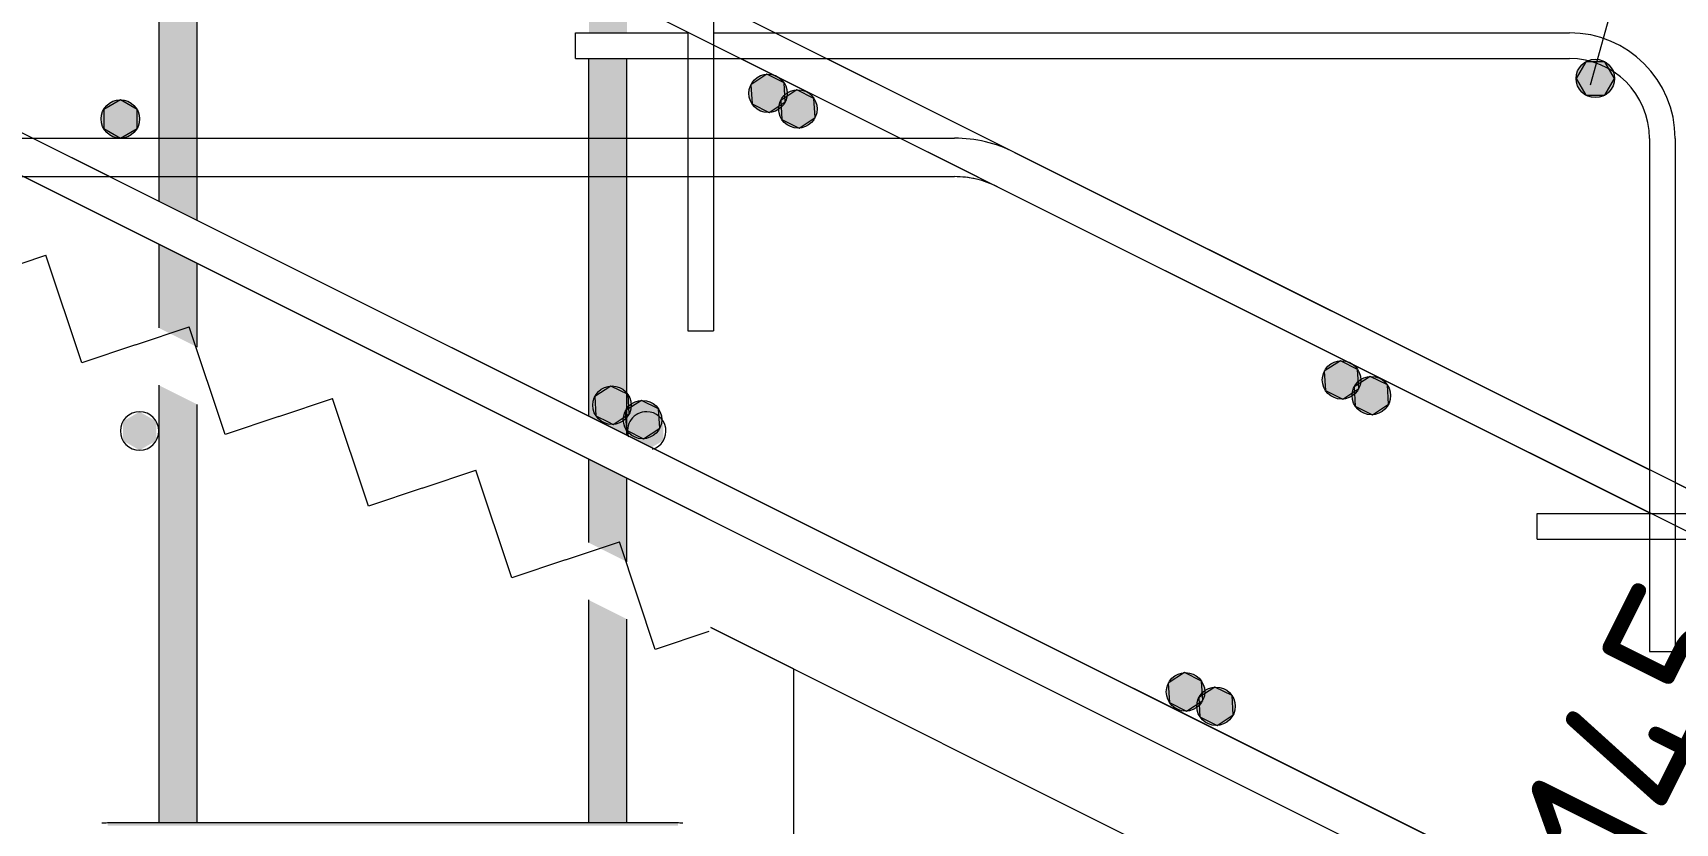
# Model space of a CAD drawing. Header units: millimetres. Extents: x 23200 to 49062, y -2858 to 35213.
# Drawn here: x 35164 to 35676, y -442 to -195 of the extents above; entities that cross this region are included whole.
import ezdxf

# ---------------------------------------------------------------- set-up
doc = ezdxf.new("R2010")
doc.units = ezdxf.units.MM
for name, color, linetype, lineweight in [('AA_Dim', 7, 'Continuous', 9), ('AA_Dim-20', 7, 'Continuous', 9), ('AA_Oformlenie', 7, 'Continuous', 9), ('AA_Vinoska', 7, 'Continuous', 9), ('AF_Perekritie_Опалубка', 253, 'Continuous', 20), ('AF_Stena_Опалубка', 253, 'Continuous', 20), ('KR_Armatura', 7, 'Continuous', 20), ('KR_Armatura_Tonkie', 7, 'Continuous', 20)]:
    doc.layers.add(name, color=color, linetype=linetype, lineweight=lineweight)
doc.styles.add('ISOCPEUR_1', font='isocpeur.ttf', dxfattribs={"width": 0.9, "height": 50})
doc.dimstyles.new('00_Точн_3_знака__прозр_', dxfattribs={"dimscale": 304.8, "dimtxt": 49.799059, "dimasz": 0.111549, "dimexe": 0.098425, "dimexo": 0.065617, "dimgap": 0.006562, "dimtad": 1, "dimdec": 3, "dimrnd": 0.001, "dimdsep": 46, "dimtxsty": 'ISOCPEUR_1', "dimblk1": 'OBLIQUE', "dimblk2": 'OBLIQUE', "dimsah": 1, "dimcen": 0.09, "dimdle": 0.098425, "dimazin": 0, "dimtfac": 1, "dimtdec": 4, "dimtix": 1, "dimtmove": 0, "dimatfit": 3, "dimfxl": 1, "dimtvp": 1, "dimtolj": 1, "dimtzin": 0, "dimlwd": 18, "dimlwe": 18, "dimarcsym": 2})
doc.dimstyles.new('05_Округл_5мм__прозр__1', dxfattribs={"dimscale": 304.8, "dimtxt": 49.799059, "dimasz": 0.111549, "dimexe": 0.098425, "dimexo": 0.065617, "dimgap": 0.006562, "dimtad": 1, "dimdec": 0, "dimrnd": 5, "dimdsep": 46, "dimtxsty": 'ISOCPEUR_1', "dimblk1": 'OBLIQUE', "dimblk2": 'OBLIQUE', "dimsah": 1, "dimcen": 0.09, "dimdle": 0.098425, "dimazin": 0, "dimtfac": 1, "dimtdec": 4, "dimtix": 1, "dimtmove": 0, "dimatfit": 3, "dimfxl": 1, "dimtvp": 1, "dimtolj": 1, "dimtzin": 0, "dimlwd": 18, "dimlwe": 18, "dimarcsym": 2})

# ---------------------------------------------------------------- blocks, each defined once
blk = doc.blocks.new('350_Хомут прямоугольный верт _НесАрм_РабПлоск_ - 350_Хомут прямоугольный верт _НесАрм_РабПлоск_-V39-Сечение 8')
at = {"layer": 'KR_Armatura_Tonkie', "lineweight": 9}
h = blk.add_hatch(color=256, dxfattribs=at)
h.paths.add_polyline_path([(25346.06, -325.36), (25351.26, -322.36), (25351.26, -316.36), (25346.06, -313.36), (25340.87, -316.36), (25340.87, -322.36), (25341.21, -322.56)])
h.paths.add_polyline_path([(25505.75, -324.49), (25509.44, -322.36), (25509.44, -316.36), (25504.25, -313.36), (25499.05, -316.36), (25499.05, -321.14), (25504.97, -324.1)])
at = {"layer": 'KR_Armatura'}
for centre, start, end in [((25346.06, -319.36), 90, 270), ((25346.06, -319.36), 270, 90), ((25504.25, -319.36), 90, 197.7855), ((25504.25, -319.36), 287.3992, 90)]:
    blk.add_arc(centre, 6, start, end, dxfattribs=at)
blk = doc.blocks.new('265_Выпуск П одной длины _НесАрм_РабПлоск_ - В3 _d12_ t_250-3847602-Сечение 8')
at = {"layer": 'KR_Armatura_Tonkie'}
h = blk.add_hatch(color=256, dxfattribs=at)
h.paths.add_polyline_path([(25358.06, -1918), (25364.06, -1918), (25363.86, -1708), (25352.06, -1708), (25352.27, -1918), (25356.51, -1918)])
h.paths.add_polyline_path([(25352.06, -1692), (25364.06, -1692), (25363.86, -1647.68), (25352.06, -1647.68), (25352.06, -1678.93)])
h.paths.add_polyline_path([(25358.06, -1641.75), (25364.06, -1641.68), (25363.86, -1247.68), (25352.06, -1247.68), (25352.27, -1641.68), (25356.69, -1641.73)])
h.paths.add_polyline_path([(25358.06, -1241.75), (25364.06, -1241.68), (25363.86, -847.68), (25352.06, -847.68), (25352.27, -1241.68), (25356.96, -1241.74)])
h.paths.add_polyline_path([(25358.06, -841.75), (25364.06, -841.68), (25363.86, -447.68), (25352.06, -447.68), (25352.27, -841.68), (25357.22, -841.74)])
h.paths.add_polyline_path([(25358.06, -441.75), (25364.06, -441.68), (25363.86, -310.97), (25352.06, -305.07), (25352.27, -441.68), (25357.49, -441.74)])
h.paths.add_polyline_path([(25364.06, -293.18), (25363.86, -266.96), (25352.06, -261.07), (25352.27, -287.29), (25364, -293.15)])
h.paths.add_polyline_path([(25364.06, -253.65), (25363.86, -103.13), (25352.06, -103.13), (25352.27, -247.75), (25364, -253.62)])
h.paths.add_polyline_path([(25358.06, -95.13), (25364.06, -95.13), (25363.86, 418), (25352.06, 418), (25352.27, -95.13), (25357.72, -95.13)])
h = blk.add_hatch(color=256, dxfattribs=at)
h.paths.add_polyline_path([(25492.06, -1918), (25498.06, -1918), (25497.86, -1708), (25486.06, -1708), (25486.29, -1918), (25490.51, -1918)])
h.paths.add_polyline_path([(25486.08, -1692), (25498.06, -1692), (25497.86, -1647.68), (25486.06, -1647.68), (25486.06, -1692)])
h.paths.add_polyline_path([(25492.06, -1641.75), (25498.06, -1641.68), (25497.86, -1247.68), (25486.06, -1247.68), (25486.27, -1641.68), (25490.69, -1641.73)])
h.paths.add_polyline_path([(25492.06, -1241.75), (25498.06, -1241.68), (25497.86, -847.68), (25486.06, -847.68), (25486.27, -1241.68), (25490.96, -1241.74)])
h.paths.add_polyline_path([(25492.06, -841.75), (25498.06, -841.68), (25497.86, -447.68), (25486.06, -447.68), (25486.27, -841.68), (25491.22, -841.74)])
h.paths.add_polyline_path([(25492.06, -441.75), (25498.06, -441.68), (25497.86, -377.97), (25486.06, -372.07), (25486.27, -441.68), (25491.49, -441.74)])
h.paths.add_polyline_path([(25498.06, -360.18), (25497.86, -333.96), (25486.06, -328.07), (25486.27, -354.29), (25497.93, -360.12)])
h.paths.add_polyline_path([(25498.06, -320.65), (25497.86, -203.13), (25486.06, -203.13), (25486.27, -314.75), (25497.92, -320.58)])
h.paths.add_polyline_path([(25492.25, -195.13), (25498.06, -195.13), (25497.86, -103.89), (25490.51, -103.13), (25486.06, -103.13), (25486.27, -195.13), (25492.06, -195.13)])
h.paths.add_polyline_path([(25498.06, -95.92), (25497.86, 418), (25486.06, 418), (25486.27, -95.13), (25493.61, -95.33), (25497.9, -95.9)])
for p, q in [((25352.06, -124), (25352.06, -228)), ((25364.06, -228), (25364.06, -124)), ((25486.06, -203.13), (25486.06, -228)), ((25498.06, -228), (25498.06, -203.13)), ((25352.06, -228), (25352.06, -240)), ((25364.06, -240), (25364.06, -228)), ((25486.06, -228), (25486.06, -240)), ((25498.06, -240), (25498.06, -228)), ((25352.06, -240), (25352.06, -247.65)), ((25364.06, -253.65), (25364.06, -240)), ((25486.06, -240), (25486.06, -314.65)), ((25498.06, -320.65), (25498.06, -240)), ((25352.06, -261.07), (25352.06, -287.18)), ((25364.06, -293.18), (25364.06, -267.07)), ((25352.06, -305.07), (25352.06, -441.69)), ((25364.06, -441.7), (25364.06, -311.07)), ((25486.06, -328.07), (25486.06, -354.18)), ((25498.06, -360.18), (25498.06, -334.07)), ((25486.06, -372.07), (25486.06, -441.68)), ((25498.06, -441.68), (25498.06, -378.07))]:
    blk.add_line(p, q, dxfattribs=at)
blk = doc.blocks.new('265_Выпуск П одной длины _НесАрм_РабПлоск_ - В3 _d12_ t_250-V40-Сечение 8')
at = {"layer": 'KR_Armatura_Tonkie'}
for p, q in [((25352.06, -124), (25352.06, -228)), ((25364.06, -228), (25364.06, -124)), ((25486.06, -203.13), (25486.06, -228)), ((25498.06, -228), (25498.06, -203.13)), ((25352.06, -228), (25352.06, -240)), ((25364.06, -240), (25364.06, -228)), ((25486.06, -228), (25486.06, -240)), ((25498.06, -240), (25498.06, -228)), ((25352.06, -240), (25352.06, -247.65)), ((25364.06, -253.65), (25364.06, -240)), ((25486.06, -240), (25486.06, -314.65)), ((25498.06, -320.65), (25498.06, -240)), ((25352.06, -261.07), (25352.06, -287.18)), ((25364.06, -293.18), (25364.06, -267.07)), ((25352.06, -305.07), (25352.06, -441.69)), ((25364.06, -441.7), (25364.06, -311.07)), ((25486.06, -328.07), (25486.06, -354.18)), ((25498.06, -360.18), (25498.06, -334.07)), ((25486.06, -372.07), (25486.06, -441.68)), ((25498.06, -441.68), (25498.06, -378.07))]:
    blk.add_line(p, q, dxfattribs=at)
blk = doc.blocks.new('265_Выпуск П одной длины _НесАрм_РабПлоск_ - В3 _d12_ t_250-V41-Сечение 8')
at = {"layer": 'KR_Armatura_Tonkie'}
for p, q in [((25352.06, -124), (25352.06, -228)), ((25364.06, -228), (25364.06, -124)), ((25486.06, -203.13), (25486.06, -228)), ((25498.06, -228), (25498.06, -203.13)), ((25352.06, -228), (25352.06, -240)), ((25364.06, -240), (25364.06, -228)), ((25486.06, -228), (25486.06, -240)), ((25498.06, -240), (25498.06, -228)), ((25352.06, -240), (25352.06, -247.65)), ((25364.06, -253.65), (25364.06, -240)), ((25486.06, -240), (25486.06, -314.65)), ((25498.06, -320.65), (25498.06, -240)), ((25352.06, -261.07), (25352.06, -287.18)), ((25364.06, -293.18), (25364.06, -267.07)), ((25352.06, -305.07), (25352.06, -441.69)), ((25364.06, -441.7), (25364.06, -311.07)), ((25486.06, -328.07), (25486.06, -354.18)), ((25498.06, -360.18), (25498.06, -334.07)), ((25486.06, -372.07), (25486.06, -441.68)), ((25498.06, -441.68), (25498.06, -378.07))]:
    blk.add_line(p, q, dxfattribs=at)
blk = doc.blocks.new('265_Выпуск П одной длины _НесАрм_РабПлоск_ - В3 _d12_ t_250-V42-Сечение 8')
at = {"layer": 'KR_Armatura_Tonkie'}
for p, q in [((25352.06, -124), (25352.06, -228)), ((25364.06, -228), (25364.06, -124)), ((25486.06, -203.13), (25486.06, -228)), ((25498.06, -228), (25498.06, -203.13)), ((25352.06, -228), (25352.06, -240)), ((25364.06, -240), (25364.06, -228)), ((25486.06, -228), (25486.06, -240)), ((25498.06, -240), (25498.06, -228)), ((25352.06, -240), (25352.06, -247.65)), ((25364.06, -253.65), (25364.06, -240)), ((25486.06, -240), (25486.06, -314.65)), ((25498.06, -320.65), (25498.06, -240)), ((25352.06, -261.07), (25352.06, -287.18)), ((25364.06, -293.18), (25364.06, -267.07)), ((25352.06, -305.07), (25352.06, -441.69)), ((25364.06, -441.7), (25364.06, -311.07)), ((25486.06, -328.07), (25486.06, -354.18)), ((25498.06, -360.18), (25498.06, -334.07)), ((25486.06, -372.07), (25486.06, -441.68)), ((25498.06, -441.68), (25498.06, -378.07))]:
    blk.add_line(p, q, dxfattribs=at)
blk = doc.blocks.new('261_Шпилька массив _НесАрм_РабПлоск_ - 6 А240-3902791-Сечение 8')
at = {"layer": 'KR_Armatura_Tonkie'}
blk.add_hatch(color=256, dxfattribs=at).paths.add_polyline_path([(25425.66, -442.56), (25514.06, -442.56), (25514.06, -441.68), (25336.06, -441.78), (25336.06, -442.56), (25381.27, -442.56)])
blk.add_line((25514.06, -441.68), (25336.06, -441.68), dxfattribs=at)
at = {"layer": 'KR_Armatura_Tonkie', "flags": 128}
for points in [[(25336.06, -441.68), (25335.62, -441.69), (25335.17, -441.71), (25334.73, -441.74), (25334.29, -441.78)], [(25515.51, -441.75), (25515.07, -441.71), (25514.63, -441.69), (25514.18, -441.68), (25514.06, -441.68)]]:
    blk.add_lwpolyline(points, dxfattribs=at)
blk = doc.blocks.new('261_Шпилька массив _НесАрм_РабПлоск_ - 6 А240-3909715-Сечение 8')
at = {"layer": 'KR_Armatura_Tonkie', "flags": 128}
for points in [[(25336.06, -441.68), (25335.62, -441.69), (25335.17, -441.71), (25334.73, -441.74), (25334.29, -441.78)], [(25515.51, -441.75), (25515.07, -441.71), (25514.63, -441.69), (25514.18, -441.68), (25514.06, -441.68)]]:
    blk.add_lwpolyline(points, dxfattribs=at)
blk = doc.blocks.new('Последовательность узлов - 3мм масшт20 маскировка-904226-Сечение 8')
at = {"layer": 'AA_Oformlenie'}
for p, q in [((25300.06, -1700), (25312.56, -1687.5)), ((25337.56, -1712.5), (25312.56, -1687.5)), ((25350.06, -1700), (25362.56, -1687.5)), ((25387.56, -1712.5), (25362.56, -1687.5)), ((25400.06, -1700), (25412.56, -1687.5)), ((25437.56, -1712.5), (25412.56, -1687.5)), ((25450.06, -1700), (25462.56, -1687.5)), ((25487.56, -1712.5), (25462.56, -1687.5)), ((25500.06, -1700), (25512.56, -1687.5)), ((25537.56, -1712.5), (25512.56, -1687.5)), ((25350.06, -1700), (25337.56, -1712.5)), ((25400.06, -1700), (25387.56, -1712.5)), ((25450.06, -1700), (25437.56, -1712.5)), ((25500.06, -1700), (25487.56, -1712.5)), ((25550.06, -1700), (25537.56, -1712.5))]:
    blk.add_line(p, q, dxfattribs=at)
blk = doc.blocks.new('DIMBLOCK112-Сечение 8')
at = {"layer": 'AA_Dim-20', "lineweight": 30}
for p, q in [((34934.34, -319.36), (34917.34, -302.36)), ((34934.34, -319.36), (34951.34, -336.36)), ((34934.34, -450), (34917.34, -433)), ((34934.34, -450), (34951.34, -467))]:
    blk.add_line(p, q, dxfattribs=at)
at = {"layer": 'AA_Dim-20', "lineweight": 18}
for p, q in [((35131.11, -319.36), (34904.34, -319.36)), ((34934.34, -319.36), (34934.34, -450)), ((34934.34, -319.36), (35131.11, -319.36)), ((35171.11, -450), (34904.34, -450)), ((34934.34, -450), (35171.11, -450))]:
    blk.add_line(p, q, dxfattribs=at)
at = {"layer": 'AA_Dim-20', "color": 0, "lineweight": 18, "insert": (34867.02, -427.78), "char_height": 50, "width": 103.4288, "attachment_point": 1, "rotation": 90, "line_spacing_factor": 1.149209, "style": 'ISOCPEUR_1'}
blk.add_mtext('130', dxfattribs=at)
blk = doc.blocks.new('_Oblique')
at = {"color": 0, "linetype": 'ByBlock', "lineweight": -2}
blk.add_line((-0.5, -0.5), (0.5, 0.5), dxfattribs=at)
blk = doc.blocks.new('DIMBLOCK113-Сечение 8')
at = {"layer": 'AA_Dim-20', "lineweight": 30}
for p, q in [((34934.34, -450), (34917.34, -433)), ((34934.34, -450), (34951.34, -467)), ((34934.34, -1650), (34917.34, -1633)), ((34934.34, -1650), (34951.34, -1667))]:
    blk.add_line(p, q, dxfattribs=at)
at = {"layer": 'AA_Dim-20', "lineweight": 18}
for p, q in [((35171.11, -450), (34904.34, -450)), ((34934.34, -450), (34934.34, -1650)), ((34934.34, -450), (35171.11, -450)), ((35171.11, -1650), (34904.34, -1650)), ((34934.34, -1650), (35171.11, -1650))]:
    blk.add_line(p, q, dxfattribs=at)
at = {"layer": 'AA_Dim-20', "color": 0, "lineweight": 18, "insert": (34867.02, -1203.71), "char_height": 50, "width": 368.8961, "attachment_point": 1, "rotation": 90, "line_spacing_factor": 1.149209, "style": 'ISOCPEUR_1'}
blk.add_mtext('200х6=1200', dxfattribs=at)
blk = doc.blocks.new('DIMBLOCK122-Сечение 8')
at = {"layer": 'AA_Dim-20', "lineweight": 30}
for p, q in [((35738.54, -366.67), (35730.94, -343.86)), ((35738.54, -366.67), (35746.15, -389.48)), ((35673.7, -496.36), (35666.1, -473.55)), ((35673.7, -496.36), (35681.3, -519.17))]:
    blk.add_line(p, q, dxfattribs=at)
at = {"layer": 'AA_Dim-20', "lineweight": 18}
for p, q in [((35673.7, -496.36), (35738.54, -366.67)), ((35734.93, -364.86), (35765.38, -380.08)), ((35738.54, -366.67), (35734.93, -364.86)), ((35670.08, -494.55), (35700.53, -509.78)), ((35673.7, -496.36), (35670.08, -494.55))]:
    blk.add_line(p, q, dxfattribs=at)
at = {"layer": 'AA_Dim-20', "color": 0, "lineweight": 18, "insert": (35625.56, -442.09), "char_height": 50, "width": 109.1749, "attachment_point": 1, "rotation": 63.4349, "line_spacing_factor": 1.149209, "style": 'ISOCPEUR_1'}
blk.add_mtext('145', dxfattribs=at)

msp = doc.modelspace()

# ---------------------------------------------------------------- hatches: boundary and pattern name
at = {"layer": 'KR_Armatura'}
h = msp.add_hatch(color=256, dxfattribs=at)
edge = h.paths.add_edge_path()
edge.add_arc((35651.2143, -209.3561), 6, 0, 360)
for points in [[(35654.2143, -214.5522), (35657.2143, -209.3561), (35654.2143, -204.1599), (35648.2143, -204.1599), (35645.2143, -209.3561), (35648.2143, -214.5522)], [(35393.5116, -219.9804), (35398.5187, -216.6745), (35398.1592, -210.6853), (35392.7926, -208.002), (35387.7856, -211.3079), (35388.1451, -217.2971)], [(35191.1097, -227.9996), (35196.3059, -224.9996), (35196.3059, -218.9996), (35191.1097, -215.9996), (35185.9136, -218.9996), (35185.9136, -224.9996), (35187.9254, -226.1612)], [(35572.3971, -309.4231), (35577.4041, -306.1172), (35577.0447, -300.128), (35571.6781, -297.4447), (35566.671, -300.7506), (35567.0305, -306.7399), (35569.7694, -308.1093)], [(35344.8469, -317.3099), (35349.854, -314.0039), (35349.4945, -308.0147), (35344.1279, -305.3314), (35339.1209, -308.6374), (35339.4804, -314.6266), (35343.2946, -316.5337)], [(35523.7324, -406.7526), (35528.7394, -403.4466), (35528.3799, -397.4574), (35523.0134, -394.7741), (35518.0063, -398.0801), (35518.3658, -404.0693)]]:
    msp.add_hatch(color=256, dxfattribs=at).paths.add_polyline_path(points)
h = msp.add_hatch(color=256, dxfattribs=at)
edge = h.paths.add_edge_path()
edge.add_arc((35393.1521, -213.9912), 6, 0, 360)
at = {"layer": 'KR_Armatura', "lineweight": 9}
h = msp.add_hatch(color=256, dxfattribs=at)
edge = h.paths.add_edge_path()
edge.add_arc((35402.4566, -218.8762), 6, 0, 360)
for points in [[(35402.816, -224.8654), (35407.8231, -221.5595), (35407.4636, -215.5702), (35402.0971, -212.887), (35397.09, -216.1929), (35397.4495, -222.1821)], [(35581.7015, -314.3081), (35586.7086, -311.0022), (35586.3491, -305.013), (35580.9825, -302.3297), (35575.9754, -305.6356), (35576.3349, -311.6248)], [(35354.3492, -321.7991), (35359.3562, -318.4932), (35358.9968, -312.504), (35353.6302, -309.8207), (35348.6231, -313.1266), (35348.9826, -319.1159)], [(35533.2346, -411.2419), (35538.2417, -407.9359), (35537.8822, -401.9467), (35532.5156, -399.2634), (35527.5086, -402.5694), (35527.868, -408.5586)]]:
    msp.add_hatch(color=256, dxfattribs=at).paths.add_polyline_path(points)
at = {"layer": 'KR_Armatura'}
h = msp.add_hatch(color=256, dxfattribs=at)
edge = h.paths.add_edge_path()
edge.add_arc((35191.1097, -221.9996), 6, 0, 360)
h = msp.add_hatch(color=256, dxfattribs=at)
edge = h.paths.add_edge_path()
edge.add_arc((35572.0376, -303.4339), 6, 0, 360)
h = msp.add_hatch(color=256, dxfattribs=at)
edge = h.paths.add_edge_path()
edge.add_arc((35344.4874, -311.3206), 6, 0, 360)
at = {"layer": 'KR_Armatura', "lineweight": 9}
h = msp.add_hatch(color=256, dxfattribs=at)
edge = h.paths.add_edge_path()
edge.add_arc((35581.342, -308.3189), 6, 0, 360)
h = msp.add_hatch(color=256, dxfattribs=at)
edge = h.paths.add_edge_path()
edge.add_arc((35353.9897, -315.8099), 6, 0, 360)
at = {"layer": 'KR_Armatura'}
h = msp.add_hatch(color=256, dxfattribs=at)
edge = h.paths.add_edge_path()
edge.add_arc((35523.3729, -400.7634), 6, 0, 360)
at = {"layer": 'KR_Armatura', "lineweight": 9}
h = msp.add_hatch(color=256, dxfattribs=at)
edge = h.paths.add_edge_path()
edge.add_arc((35532.8751, -405.2526), 6, 0, 360)
at = {"layer": 'KR_Armatura_Tonkie'}
h = msp.add_hatch(color=256, dxfattribs=at)
edge = h.paths.add_edge_path()
edge.add_arc((35393.1521, -213.9912), 6, 0, 360)
for points in [[(35393.5116, -219.9804), (35398.5187, -216.6745), (35398.1592, -210.6853), (35392.7926, -208.002), (35387.7856, -211.3079), (35388.1451, -217.2971)], [(35572.3971, -309.4231), (35577.4041, -306.1172), (35577.0447, -300.128), (35571.6781, -297.4447), (35566.671, -300.7506), (35567.0305, -306.7399), (35569.7694, -308.1093)], [(35344.8469, -317.3099), (35349.854, -314.0039), (35349.4945, -308.0147), (35344.1279, -305.3314), (35339.1209, -308.6374), (35339.4804, -314.6266), (35343.2946, -316.5337)], [(35523.7324, -406.7526), (35528.7394, -403.4466), (35528.3799, -397.4574), (35523.0134, -394.7741), (35518.0063, -398.0801), (35518.3658, -404.0693)]]:
    msp.add_hatch(color=256, dxfattribs=at).paths.add_polyline_path(points)
h = msp.add_hatch(color=256, dxfattribs=at)
edge = h.paths.add_edge_path()
edge.add_arc((35572.0376, -303.4339), 6, 0, 360)
h = msp.add_hatch(color=256, dxfattribs=at)
edge = h.paths.add_edge_path()
edge.add_arc((35344.4874, -311.3206), 6, 0, 360)
h = msp.add_hatch(color=256, dxfattribs=at)
edge = h.paths.add_edge_path()
edge.add_arc((35523.3729, -400.7634), 6, 0, 360)

# ---------------------------------------------------------------- linework, layer by layer
at = {"layer": 'AA_Vinoska'}
msp.add_line((35649.7005, -211.3023), (35693.7252, -54.2413), dxfattribs=at)
at = {"layer": 'AF_Perekritie_Опалубка'}
msp.add_line((35375.3257, -380.7141), (37191.1107, -1288.6066), dxfattribs=at)
at = {"layer": 'AF_Stena_Опалубка'}
for q in [(35375.3257, -380.7141), (35401.1104, -1700)]:
    msp.add_line((35401.1104, -393.6064), q, dxfattribs=at)
at = {"layer": 'KR_Armatura'}
for p, q in [((35648.2143, -204.1599), (35645.2143, -209.3561)), ((35654.2143, -204.1599), (35648.2143, -204.1599)), ((35657.2143, -209.3561), (35654.2143, -204.1599)), ((35392.7926, -208.002), (35387.7856, -211.3079)), ((35398.1592, -210.6853), (35392.7926, -208.002)), ((35645.2143, -209.3561), (35648.2143, -214.5522)), ((35654.2143, -214.5522), (35657.2143, -209.3561)), ((35387.7856, -211.3079), (35388.1451, -217.2971)), ((35398.5187, -216.6745), (35398.1592, -210.6853)), ((35648.2143, -214.5522), (35654.2143, -214.5522)), ((35191.1097, -215.9996), (35185.9136, -218.9996)), ((35185.9136, -218.9996), (35185.9136, -224.9996)), ((35196.3059, -218.9996), (35191.1097, -215.9996)), ((35196.3059, -224.9996), (35196.3059, -218.9996)), ((35388.1451, -217.2971), (35393.5116, -219.9804)), ((35393.5116, -219.9804), (35398.5187, -216.6745)), ((35185.9136, -224.9996), (35187.9254, -226.1612)), ((35191.1097, -227.9996), (35196.3059, -224.9996)), ((35187.9254, -226.1612), (35191.1097, -227.9996)), ((35571.6781, -297.4447), (35566.671, -300.7506)), ((35566.671, -300.7506), (35567.0305, -306.7399)), ((35577.0447, -300.128), (35571.6781, -297.4447)), ((35577.4041, -306.1172), (35577.0447, -300.128)), ((35344.1279, -305.3314), (35339.1209, -308.6374)), ((35349.4945, -308.0147), (35344.1279, -305.3314)), ((35567.0305, -306.7399), (35569.7694, -308.1093)), ((35572.3971, -309.4231), (35577.4041, -306.1172)), ((35339.1209, -308.6374), (35339.4804, -314.6266)), ((35349.854, -314.0039), (35349.4945, -308.0147)), ((35569.7694, -308.1093), (35572.3971, -309.4231)), ((35339.4804, -314.6266), (35343.2946, -316.5337)), ((35343.2946, -316.5337), (35344.8469, -317.3099)), ((35344.8469, -317.3099), (35349.854, -314.0039)), ((35523.0134, -394.7741), (35518.0063, -398.0801)), ((35518.0063, -398.0801), (35518.3658, -404.0693)), ((35528.3799, -397.4574), (35523.0134, -394.7741)), ((35528.7394, -403.4466), (35528.3799, -397.4574)), ((35518.3658, -404.0693), (35523.7324, -406.7526)), ((35523.7324, -406.7526), (35528.7394, -403.4466))]:
    msp.add_line(p, q, dxfattribs=at)
at = {"layer": 'KR_Armatura', "lineweight": 9}
for p, q in [((35402.0971, -212.887), (35397.09, -216.1929)), ((35407.4636, -215.5702), (35402.0971, -212.887)), ((35397.09, -216.1929), (35397.4495, -222.1821)), ((35407.8231, -221.5595), (35407.4636, -215.5702)), ((35397.4495, -222.1821), (35402.816, -224.8654)), ((35402.816, -224.8654), (35407.8231, -221.5595)), ((35580.9825, -302.3297), (35575.9754, -305.6356)), ((35575.9754, -305.6356), (35576.3349, -311.6248)), ((35586.3491, -305.013), (35580.9825, -302.3297)), ((35586.7086, -311.0022), (35586.3491, -305.013)), ((35353.6302, -309.8207), (35348.6231, -313.1266)), ((35358.9968, -312.504), (35353.6302, -309.8207)), ((35576.3349, -311.6248), (35581.7015, -314.3081)), ((35581.7015, -314.3081), (35586.7086, -311.0022)), ((35348.6231, -313.1266), (35348.9826, -319.1159)), ((35359.3562, -318.4932), (35358.9968, -312.504)), ((35348.9826, -319.1159), (35354.3492, -321.7991)), ((35354.3492, -321.7991), (35359.3562, -318.4932)), ((35532.5156, -399.2634), (35527.5086, -402.5694)), ((35537.8822, -401.9467), (35532.5156, -399.2634)), ((35527.5086, -402.5694), (35527.868, -408.5586)), ((35538.2417, -407.9359), (35537.8822, -401.9467)), ((35527.868, -408.5586), (35533.2346, -411.2419)), ((35533.2346, -411.2419), (35538.2417, -407.9359))]:
    msp.add_line(p, q, dxfattribs=at)
at = {"layer": 'KR_Armatura'}
for centre in [(35651.2143, -209.3561), (35393.1521, -213.9912), (35191.1097, -221.9996), (35572.0376, -303.4339), (35344.4874, -311.3206), (35523.3729, -400.7634)]:
    msp.add_circle(centre, 6, dxfattribs=at)
at = {"layer": 'KR_Armatura', "lineweight": 9}
for centre in [(35402.4566, -218.8762), (35581.342, -308.3189), (35353.9897, -315.8099), (35532.8751, -405.2526)]:
    msp.add_circle(centre, 6, dxfattribs=at)
at = {"layer": 'KR_Armatura_Tonkie'}
for p, q in [((34940.6798, -116.4337), (37221.988, -1257.0878)), ((34940.6798, -116.4337), (37221.988, -1257.0878)), ((35238.0768, -116.4337), (37461.2838, -1228.0372)), ((35238.0768, -116.4337), (37461.2838, -1228.0372)), ((35238.0768, -116.4337), (37461.2838, -1228.0372)), ((35238.0768, -116.4337), (37461.2838, -1228.0372)), ((34935.3132, -127.1668), (37216.6214, -1267.8209)), ((34935.3132, -127.1668), (37216.6214, -1267.8209)), ((35232.7103, -127.1668), (35434.3759, -227.9996)), ((35232.7103, -127.1668), (35434.3759, -227.9996)), ((35232.7103, -127.1668), (37455.9173, -1238.7703)), ((35232.7103, -127.1668), (37455.9173, -1238.7703)), ((35376.1104, -185.4505), (35376.1104, -198.8669)), ((35333.1104, -195.1276), (35368.1104, -195.1276)), ((35333.1104, -203.1276), (35333.1104, -195.1276)), ((35333.1104, -195.1276), (35368.1104, -195.1276)), ((35333.1104, -203.1276), (35333.1104, -195.1276)), ((35333.1104, -195.1276), (35368.1104, -195.1276)), ((35333.1104, -203.1276), (35333.1104, -195.1276)), ((35333.1104, -195.1276), (35368.1104, -195.1276)), ((35333.1104, -203.1276), (35333.1104, -195.1276)), ((35333.1104, -195.1276), (35368.1104, -195.1276)), ((35333.1104, -203.1276), (35333.1104, -195.1276)), ((35333.1104, -195.1276), (35368.1104, -195.1276)), ((35333.1104, -203.1276), (35333.1104, -195.1276)), ((35333.1104, -203.1276), (35333.1104, -195.1276)), ((35368.1104, -194.8669), (35368.1104, -227.9996)), ((35376.1104, -195.1276), (35395.4647, -195.1276)), ((35376.1104, -195.1276), (35395.4647, -195.1276)), ((35376.1104, -195.1276), (35395.4647, -195.1276)), ((35376.1104, -195.1276), (35395.4647, -195.1276)), ((35376.1104, -195.1276), (35395.4647, -195.1276)), ((35376.1104, -195.1276), (35395.4647, -195.1276)), ((35376.1104, -198.8669), (35376.1104, -227.9996)), ((35395.4647, -195.1276), (35643.1104, -195.1276)), ((35395.4647, -195.1276), (35643.1104, -195.1276)), ((35395.4647, -195.1276), (35643.1104, -195.1276)), ((35395.4647, -195.1276), (35643.1104, -195.1276)), ((35395.4647, -195.1276), (35643.1104, -195.1276)), ((35395.4647, -195.1276), (35643.1104, -195.1276)), ((35395.4647, -195.1276), (35643.1104, -195.1276)), ((35333.1104, -203.1276), (35368.1104, -203.1276)), ((35333.1104, -203.1276), (35368.1104, -203.1276)), ((35333.1104, -203.1276), (35368.1104, -203.1276)), ((35333.1104, -203.1276), (35368.1104, -203.1276)), ((35333.1104, -203.1276), (35368.1104, -203.1276)), ((35333.1104, -203.1276), (35368.1104, -203.1276)), ((35333.1104, -203.1276), (35384.6319, -203.1276)), ((35368.1104, -203.1276), (35368.1104, -227.9996)), ((35368.1104, -203.1276), (35368.1104, -227.9996)), ((35368.1104, -203.1276), (35368.1104, -227.9996)), ((35368.1104, -203.1276), (35368.1104, -227.9996)), ((35368.1104, -203.1276), (35368.1104, -227.9996)), ((35368.1104, -203.1276), (35368.1104, -227.9996)), ((35376.1104, -203.1276), (35384.6319, -203.1276)), ((35376.1104, -203.1276), (35384.6319, -203.1276)), ((35376.1104, -203.1276), (35384.6319, -203.1276)), ((35376.1104, -203.1276), (35384.6319, -203.1276)), ((35376.1104, -203.1276), (35384.6319, -203.1276)), ((35376.1104, -203.1276), (35384.6319, -203.1276)), ((35376.1104, -203.1276), (35376.1104, -227.9996)), ((35376.1104, -203.1276), (35376.1104, -227.9996)), ((35376.1104, -203.1276), (35376.1104, -227.9996)), ((35376.1104, -203.1276), (35376.1104, -227.9996)), ((35376.1104, -203.1276), (35376.1104, -227.9996)), ((35376.1104, -203.1276), (35376.1104, -227.9996)), ((35384.6319, -203.1276), (35411.4647, -203.1276)), ((35384.6319, -203.1276), (35411.4647, -203.1276)), ((35384.6319, -203.1276), (35411.4647, -203.1276)), ((35384.6319, -203.1276), (35411.4647, -203.1276)), ((35384.6319, -203.1276), (35411.4647, -203.1276)), ((35384.6319, -203.1276), (35411.4647, -203.1276)), ((35384.6319, -203.1276), (35411.4647, -203.1276)), ((35384.6319, -203.1276), (35434.3759, -227.9996)), ((35384.6319, -203.1276), (35434.3759, -227.9996)), ((35384.6319, -203.1276), (35434.3759, -227.9996)), ((35384.6319, -203.1276), (35434.3759, -227.9996)), ((35384.6319, -203.1276), (35434.3759, -227.9996)), ((35384.6319, -203.1276), (35434.3759, -227.9996)), ((35411.4647, -203.1276), (35643.1104, -203.1276)), ((35411.4647, -203.1276), (35643.1104, -203.1276)), ((35411.4647, -203.1276), (35643.1104, -203.1276)), ((35411.4647, -203.1276), (35643.1104, -203.1276)), ((35411.4647, -203.1276), (35643.1104, -203.1276)), ((35411.4647, -203.1276), (35643.1104, -203.1276)), ((35411.4647, -203.1276), (35643.1104, -203.1276)), ((35411.4647, -203.1276), (35668.1104, -331.4505)), ((35411.4647, -203.1276), (35668.1104, -331.4505)), ((35411.4647, -203.1276), (35668.1104, -331.4505)), ((35411.4647, -203.1276), (35668.1104, -331.4505)), ((35411.4647, -203.1276), (35668.1104, -331.4505)), ((35411.4647, -203.1276), (35668.1104, -331.4505)), ((35392.7926, -208.002), (35387.7856, -211.3079)), ((35398.1592, -210.6853), (35392.7926, -208.002)), ((35387.7856, -211.3079), (35388.1451, -217.2971)), ((35398.5187, -216.6745), (35398.1592, -210.6853)), ((35388.1451, -217.2971), (35393.5116, -219.9804)), ((35393.5116, -219.9804), (35398.5187, -216.6745)), ((33761.1097, -227.9996), (35451.2939, -227.9996)), ((33761.1097, -227.9996), (35451.2939, -227.9996)), ((35163.8117, -227.9996), (35187.8117, -239.9996)), ((35163.8117, -227.9996), (35434.3759, -227.9996)), ((35163.8117, -227.9996), (35187.8117, -239.9996)), ((35163.8117, -227.9996), (35187.8117, -239.9996)), ((35163.8117, -227.9996), (35434.3759, -227.9996)), ((35163.8239, -228.0057), (35368.1104, -228.0015)), ((35163.8239, -228.0057), (35368.1104, -228.0015)), ((35163.8239, -228.0057), (35368.1104, -228.0015)), ((35163.8239, -228.0057), (35368.1104, -228.0015)), ((35163.8239, -228.0057), (35368.1104, -228.0015)), ((35163.8239, -228.0057), (35368.1104, -228.0015)), ((35163.8239, -228.0057), (35187.8117, -239.9996)), ((35163.8239, -228.0057), (35187.8117, -239.9996)), ((35163.8239, -228.0057), (35187.8117, -239.9996)), ((35163.8239, -228.0057), (35187.8117, -239.9996)), ((35163.8239, -228.0057), (35187.8117, -239.9996)), ((35368.1104, -227.9996), (35368.1104, -239.9996)), ((35368.1104, -227.9996), (35368.1104, -239.9996)), ((35368.1104, -228.0015), (35368.1104, -239.9996)), ((35368.1104, -228.0015), (35368.1104, -239.9996)), ((35368.1104, -228.0015), (35368.1104, -239.9996)), ((35368.1104, -228.0015), (35368.1104, -239.9996)), ((35368.1104, -228.0015), (35368.1104, -239.9996)), ((35376.1104, -227.9996), (35376.1104, -239.9996)), ((35376.1104, -227.9996), (35376.1104, -239.9996)), ((35376.1104, -228.0014), (35434.3769, -228.0002)), ((35376.1104, -228.0014), (35434.3769, -228.0002)), ((35376.1104, -228.0014), (35434.3769, -228.0002)), ((35376.1104, -228.0014), (35434.3769, -228.0002)), ((35376.1104, -228.0014), (35434.3769, -228.0002)), ((35376.1104, -228.0014), (35434.3769, -228.0002)), ((35376.1104, -228.0014), (35376.1104, -239.9996)), ((35376.1104, -228.0014), (35376.1104, -239.9996)), ((35376.1104, -228.0014), (35376.1104, -239.9996)), ((35376.1104, -228.0014), (35376.1104, -239.9996)), ((35376.1104, -228.0014), (35376.1104, -239.9996)), ((35434.3759, -227.9996), (35451.2939, -227.9996)), ((35434.3759, -227.9996), (35464.7103, -243.1668)), ((35434.3759, -227.9996), (35464.7103, -243.1668)), ((35434.3759, -227.9996), (35451.2939, -227.9996)), ((35434.3759, -227.9996), (35464.7103, -243.1668)), ((35434.3769, -228.0002), (35451.2933, -227.9998)), ((35434.3769, -228.0002), (35451.2933, -227.9998)), ((35434.3769, -228.0002), (35451.2933, -227.9998)), ((35434.3769, -228.0002), (35451.2933, -227.9998)), ((35434.3769, -228.0002), (35451.2933, -227.9998)), ((35434.3769, -228.0002), (35451.2933, -227.9998)), ((35434.3769, -228.0002), (35451.2935, -236.4584)), ((35434.3769, -228.0002), (35451.2935, -236.4584)), ((35434.3769, -228.0002), (35451.2935, -236.4584)), ((35434.3769, -228.0002), (35451.2935, -236.4584)), ((35434.3769, -228.0002), (35451.2935, -236.4584)), ((35668.1104, -228.1276), (35668.1104, -331.4505)), ((35668.1104, -228.1276), (35668.1104, -331.4505)), ((35668.1104, -228.1276), (35668.1104, -331.4505)), ((35668.1104, -228.1276), (35668.1104, -331.4505)), ((35668.1104, -228.1276), (35668.1104, -331.4505)), ((35668.1104, -228.1276), (35668.1104, -331.4505)), ((35668.1104, -228.1276), (35668.1104, -331.4505)), ((35676.1104, -228.1276), (35676.1104, -335.4505)), ((35676.1104, -228.1276), (35676.1104, -335.4505)), ((35676.1104, -228.1276), (35676.1104, -335.4505)), ((35676.1104, -228.1276), (35676.1104, -335.4505)), ((35676.1104, -228.1276), (35676.1104, -335.4505)), ((35676.1104, -228.1276), (35676.1104, -335.4505)), ((35676.1104, -228.1276), (35676.1104, -335.4505)), ((35470.0768, -232.4337), (35739.748, -367.2693)), ((35470.0768, -232.4337), (35739.748, -367.2693)), ((35470.0768, -232.4337), (35739.748, -367.2693)), ((35470.0768, -232.4337), (35739.748, -367.2693)), ((35470.0772, -232.4339), (35668.1104, -331.4505)), ((35470.0772, -232.4339), (35668.1104, -331.4505)), ((35470.0772, -232.4339), (35668.1104, -331.4505)), ((35470.0772, -232.4339), (35668.1104, -331.4505)), ((35470.0772, -232.4339), (35668.1104, -331.4505)), ((35470.0772, -232.4339), (35668.1104, -331.4505)), ((33761.1097, -239.9996), (35451.2939, -239.9996)), ((33761.1097, -239.9996), (35451.2939, -239.9996)), ((35160.9788, -239.9996), (37216.6214, -1267.8209)), ((35160.9788, -239.9996), (37216.6214, -1267.8209)), ((35160.9788, -239.9996), (37216.6214, -1267.8209)), ((35160.9912, -240.0058), (37216.6214, -1267.8209)), ((35160.9912, -240.0058), (37216.6214, -1267.8209)), ((35160.9912, -240.0058), (37216.6214, -1267.8209)), ((35160.9912, -240.0058), (37216.6214, -1267.8209)), ((35160.9912, -240.0058), (37216.6214, -1267.8209)), ((35187.9254, -239.9996), (35451.2939, -239.9996)), ((35187.9254, -239.9996), (35451.2939, -239.9996)), ((35187.9254, -240.0052), (35368.1104, -240.0015)), ((35187.9254, -240.0052), (35368.1104, -240.0015)), ((35187.9254, -240.0052), (35368.1104, -240.0015)), ((35187.9254, -240.0052), (35368.1104, -240.0015)), ((35187.9254, -240.0052), (35368.1104, -240.0015)), ((35187.9254, -240.0052), (35368.1104, -240.0015)), ((35187.9254, -240.0565), (37221.988, -1257.0878)), ((35187.9254, -240.0565), (37221.988, -1257.0878)), ((35187.9254, -240.0565), (37221.988, -1257.0878)), ((35187.9254, -240.0565), (37221.988, -1257.0878)), ((35187.9254, -240.0565), (37221.988, -1257.0878)), ((35187.9254, -240.0565), (37221.988, -1257.0878)), ((35187.9254, -240.0565), (37221.988, -1257.0878)), ((35187.9254, -240.0565), (37221.988, -1257.0878)), ((35368.1104, -239.9996), (35368.1104, -288.1276)), ((35368.1104, -239.9996), (35368.1104, -288.1276)), ((35368.1104, -240.0015), (35368.1104, -288.1276)), ((35368.1104, -240.0015), (35368.1104, -288.1276)), ((35368.1104, -240.0015), (35368.1104, -288.1276)), ((35368.1104, -240.0015), (35368.1104, -288.1276)), ((35368.1104, -240.0015), (35368.1104, -288.1276)), ((35376.1104, -239.9996), (35376.1104, -288.1276)), ((35376.1104, -239.9996), (35376.1104, -288.1276)), ((35376.1104, -240.0014), (35451.2936, -239.9998)), ((35376.1104, -240.0014), (35451.2936, -239.9998)), ((35376.1104, -240.0014), (35451.2936, -239.9998)), ((35376.1104, -240.0014), (35451.2936, -239.9998)), ((35376.1104, -240.0014), (35451.2936, -239.9998)), ((35376.1104, -240.0014), (35451.2936, -239.9998)), ((35376.1104, -240.0014), (35376.1104, -288.1276)), ((35376.1104, -240.0014), (35376.1104, -288.1276)), ((35376.1104, -240.0014), (35376.1104, -288.1276)), ((35376.1104, -240.0014), (35376.1104, -288.1276)), ((35376.1104, -240.0014), (35376.1104, -288.1276)), ((35451.2939, -236.4586), (35457.5254, -239.5744)), ((35451.2939, -236.4586), (35457.5254, -239.5744)), ((35451.2939, -236.4586), (35457.5254, -239.5744)), ((35451.2939, -236.4586), (35457.5254, -239.5744)), ((35451.2939, -236.4586), (35457.5254, -239.5744)), ((35457.5254, -239.5744), (35458.3759, -239.9996)), ((35457.5254, -239.5744), (35458.3759, -239.9996)), ((35457.5254, -239.5744), (35458.3759, -239.9996)), ((35457.5254, -239.5744), (35458.3759, -239.9996)), ((35457.5254, -239.5744), (35458.3759, -239.9996)), ((35458.3759, -239.9997), (35458.9318, -240.2776)), ((35458.3759, -239.9997), (35458.9318, -240.2776)), ((35458.3759, -239.9997), (35458.9318, -240.2776)), ((35458.3759, -239.9997), (35458.9318, -240.2776)), ((35458.3759, -239.9997), (35458.9318, -240.2776)), ((35458.9319, -240.2777), (35464.7103, -243.1668)), ((35458.9319, -240.2777), (35464.7103, -243.1668)), ((35458.9319, -240.2777), (35464.7103, -243.1668)), ((35458.9319, -240.2777), (35464.7103, -243.1668)), ((35458.9319, -240.2777), (35464.7103, -243.1668)), ((35464.7103, -243.1668), (35734.3814, -378.0024)), ((35464.7103, -243.1668), (37252.1163, -1136.8699)), ((35464.7103, -243.1668), (35668.1104, -344.8669)), ((35464.7103, -243.1668), (35734.3814, -378.0024)), ((35464.7103, -243.1668), (37252.1163, -1136.8699)), ((35464.7103, -243.1668), (35734.3814, -378.0024)), ((35464.7103, -243.1668), (35734.3814, -378.0024)), ((35464.7106, -243.167), (35668.1104, -344.8669)), ((35464.7106, -243.167), (35668.1104, -344.8669)), ((35464.7106, -243.167), (35668.1104, -344.8669)), ((35464.7106, -243.167), (35668.1104, -344.8669)), ((35464.7106, -243.167), (35668.1104, -344.8669)), ((35464.7106, -243.167), (35668.1104, -344.8669)), ((35464.7106, -243.167), (35668.1104, -344.8669)), ((35464.7106, -243.167), (35668.1104, -344.8669)), ((35464.7106, -243.167), (35668.1104, -344.8669)), ((35464.7106, -243.167), (35668.1104, -344.8669)), ((35464.7106, -243.167), (35668.1104, -344.8669)), ((35368.1104, -288.1276), (35376.1104, -288.1276)), ((35368.1104, -288.1276), (35376.1104, -288.1276)), ((35368.1104, -288.1276), (35376.1104, -288.1276)), ((35368.1104, -288.1276), (35376.1104, -288.1276)), ((35368.1104, -288.1276), (35376.1104, -288.1276)), ((35368.1104, -288.1276), (35376.1104, -288.1276)), ((35368.1104, -288.1276), (35376.1104, -288.1276)), ((35571.6781, -297.4447), (35566.671, -300.7506)), ((35566.671, -300.7506), (35567.0305, -306.7399)), ((35577.0447, -300.128), (35571.6781, -297.4447)), ((35577.4041, -306.1172), (35577.0447, -300.128)), ((35344.1279, -305.3314), (35339.1209, -308.6374)), ((35349.4945, -308.0147), (35344.1279, -305.3314)), ((35567.0305, -306.7399), (35569.7694, -308.1093)), ((35572.3971, -309.4231), (35577.4041, -306.1172)), ((35339.1209, -308.6374), (35339.4804, -314.6266)), ((35349.854, -314.0039), (35349.4945, -308.0147)), ((35569.7694, -308.1093), (35572.3971, -309.4231)), ((35339.4804, -314.6266), (35343.2946, -316.5337)), ((35343.2946, -316.5337), (35344.8469, -317.3099)), ((35344.8469, -317.3099), (35349.854, -314.0039)), ((35668.1104, -331.4505), (35668.1104, -344.8669)), ((35668.1104, -331.4505), (35668.1104, -344.8669)), ((35668.1104, -331.4505), (35668.1104, -344.8669)), ((35668.1104, -331.4505), (35668.1104, -344.8669)), ((35668.1104, -331.4505), (35668.1104, -344.8669)), ((35668.1104, -331.4505), (35668.1104, -344.8669)), ((35668.1104, -331.4505), (35668.1104, -344.8669)), ((35676.1104, -335.4505), (35676.1104, -345.1276)), ((35676.1104, -335.4505), (35676.1104, -345.1276)), ((35676.1104, -335.4505), (35676.1104, -345.1276)), ((35676.1104, -335.4505), (35676.1104, -345.1276)), ((35676.1104, -335.4505), (35676.1104, -345.1276)), ((35676.1104, -335.4505), (35676.1104, -345.1276)), ((35676.1104, -335.4505), (35676.1104, -348.8669)), ((35676.1104, -335.4505), (35695.4647, -345.1276)), ((35676.1104, -335.4505), (35695.4647, -345.1276)), ((35676.1104, -335.4505), (35695.4647, -345.1276)), ((35676.1104, -335.4505), (35695.4647, -345.1276)), ((35676.1104, -335.4505), (35695.4647, -345.1276)), ((35676.1104, -335.4505), (35695.4647, -345.1276)), ((35676.1104, -335.4505), (35695.4647, -345.1276)), ((35676.1104, -335.4505), (35695.4647, -345.1276)), ((35676.1104, -335.4505), (35695.4647, -345.1276)), ((35676.1104, -335.4505), (35695.4647, -345.1276)), ((35676.1104, -335.4505), (35695.4647, -345.1276)), ((35676.1104, -335.4505), (35695.4647, -345.1276)), ((35633.1104, -345.1276), (35668.1104, -345.1276)), ((35633.1104, -353.1276), (35633.1104, -345.1276)), ((35633.1104, -345.1276), (35668.1104, -345.1276)), ((35633.1104, -353.1276), (35633.1104, -345.1276)), ((35633.1104, -345.1276), (35668.1104, -345.1276)), ((35633.1104, -353.1276), (35633.1104, -345.1276)), ((35633.1104, -345.1276), (35668.1104, -345.1276)), ((35633.1104, -353.1276), (35633.1104, -345.1276)), ((35633.1104, -345.1276), (35668.1104, -345.1276)), ((35633.1104, -353.1276), (35633.1104, -345.1276)), ((35633.1104, -345.1276), (35668.1104, -345.1276)), ((35633.1104, -353.1276), (35633.1104, -345.1276)), ((35633.1104, -345.1276), (35668.6319, -345.1276)), ((35633.1104, -353.1276), (35633.1104, -345.1276)), ((35668.1104, -344.8669), (35668.1104, -345.1276)), ((35668.1104, -344.8669), (35668.1104, -345.1276)), ((35668.1104, -344.8669), (35668.1104, -345.1276)), ((35668.1104, -344.8669), (35668.1104, -345.1276)), ((35668.1104, -344.8669), (35668.1104, -345.1276)), ((35668.1104, -344.8669), (35668.1104, -345.1276)), ((35668.1104, -344.8669), (35668.1104, -388.1276)), ((35668.6319, -345.1276), (35695.4647, -345.1276)), ((35676.1104, -345.1276), (35695.4647, -345.1276)), ((35676.1104, -345.1276), (35695.4647, -345.1276)), ((35676.1104, -345.1276), (35695.4647, -345.1276)), ((35676.1104, -345.1276), (35695.4647, -345.1276)), ((35676.1104, -345.1276), (35695.4647, -345.1276)), ((35676.1104, -345.1276), (35695.4647, -345.1276)), ((35633.1104, -353.1276), (35668.1104, -353.1276)), ((35633.1104, -353.1276), (35668.1104, -353.1276)), ((35633.1104, -353.1276), (35668.1104, -353.1276)), ((35633.1104, -353.1276), (35668.1104, -353.1276)), ((35633.1104, -353.1276), (35668.1104, -353.1276)), ((35633.1104, -353.1276), (35668.1104, -353.1276)), ((35633.1104, -353.1276), (35684.6319, -353.1276)), ((35668.1104, -353.1276), (35668.1104, -388.1276)), ((35668.1104, -353.1276), (35668.1104, -388.1276)), ((35668.1104, -353.1276), (35668.1104, -388.1276)), ((35668.1104, -353.1276), (35668.1104, -388.1276)), ((35668.1104, -353.1276), (35668.1104, -388.1276)), ((35668.1104, -353.1276), (35668.1104, -388.1276)), ((35676.1104, -348.8669), (35676.1104, -388.1276)), ((35676.1104, -353.1276), (35684.6319, -353.1276)), ((35676.1104, -353.1276), (35684.6319, -353.1276)), ((35676.1104, -353.1276), (35684.6319, -353.1276)), ((35676.1104, -353.1276), (35684.6319, -353.1276)), ((35676.1104, -353.1276), (35684.6319, -353.1276)), ((35676.1104, -353.1276), (35684.6319, -353.1276)), ((35676.1104, -353.1276), (35676.1104, -388.1276)), ((35676.1104, -353.1276), (35676.1104, -388.1276)), ((35676.1104, -353.1276), (35676.1104, -388.1276)), ((35676.1104, -353.1276), (35676.1104, -388.1276)), ((35676.1104, -353.1276), (35676.1104, -388.1276)), ((35676.1104, -353.1276), (35676.1104, -388.1276)), ((35668.1104, -388.1276), (35676.1104, -388.1276)), ((35668.1104, -388.1276), (35676.1104, -388.1276)), ((35668.1104, -388.1276), (35676.1104, -388.1276)), ((35668.1104, -388.1276), (35676.1104, -388.1276)), ((35668.1104, -388.1276), (35676.1104, -388.1276)), ((35668.1104, -388.1276), (35676.1104, -388.1276)), ((35668.1104, -388.1276), (35676.1104, -388.1276)), ((35523.0134, -394.7741), (35518.0063, -398.0801)), ((35518.0063, -398.0801), (35518.3658, -404.0693)), ((35528.3799, -397.4574), (35523.0134, -394.7741)), ((35528.7394, -403.4466), (35528.3799, -397.4574)), ((35518.3658, -404.0693), (35523.7324, -406.7526)), ((35523.7324, -406.7526), (35528.7394, -403.4466))]:
    msp.add_line(p, q, dxfattribs=at)
for centre in [(35393.1521, -213.9912), (35572.0376, -303.4339), (35344.4874, -311.3206), (35523.3729, -400.7634)]:
    msp.add_circle(centre, 6, dxfattribs=at)
for centre, radius, start, end in [((35643.1104, -228.1276), 33, 0, 90), ((35643.1104, -228.1276), 33, 0, 90), ((35643.1104, -228.1276), 33, 0, 90), ((35643.1104, -228.1276), 33, 0, 90), ((35643.1104, -228.1276), 33, 0, 90), ((35643.1104, -228.1276), 33, 0, 90), ((35643.1104, -228.1276), 33, 0, 90), ((35643.1104, -228.1276), 25, 360, 90), ((35643.1104, -228.1276), 25, 360, 90), ((35643.1104, -228.1276), 25, 360, 90), ((35643.1104, -228.1276), 25, 360, 90), ((35643.1104, -228.1276), 25, 360, 90), ((35643.1104, -228.1276), 25, 360, 90), ((35643.1104, -228.1276), 25, 360, 90), ((35451.2942, -269.9998), 42, 63.434949, 90.001181), ((35451.2942, -269.9998), 42, 63.434949, 90.001181), ((35451.2942, -269.9998), 42, 63.434949, 90.001181), ((35451.2942, -269.9998), 42, 63.434949, 90.001181), ((35451.2942, -269.9998), 42, 63.434949, 90.001181), ((35451.2942, -269.9998), 42, 63.434949, 90.001181), ((35451.2939, -269.9996), 42, 63.434949, 90), ((35451.2939, -269.9996), 42, 63.434949, 90), ((35451.2939, -269.9996), 42, 63.434949, 90), ((35451.2939, -269.9996), 42, 63.434949, 90), ((35451.2939, -269.9996), 30, 63.434949, 90), ((35451.2939, -269.9996), 30, 63.434949, 90), ((35451.2939, -269.9996), 30, 63.434949, 90), ((35451.2939, -269.9996), 30, 63.434949, 90), ((35451.2942, -269.9998), 30, 76.71816, 90.000664), ((35451.2942, -269.9998), 30, 76.71816, 90.000664), ((35451.2942, -269.9998), 30, 76.71816, 90.000664), ((35451.2942, -269.9998), 30, 76.71816, 90.000664), ((35451.2942, -269.9998), 30, 76.71816, 90.000664), ((35451.2942, -269.9998), 30, 76.71816, 90.000664), ((35451.2942, -269.9998), 30, 63.435662, 76.718065), ((35451.2942, -269.9998), 30, 63.435662, 76.718065), ((35451.2942, -269.9998), 30, 63.435662, 76.718065), ((35451.2942, -269.9998), 30, 63.435662, 76.718065), ((35451.2942, -269.9998), 30, 63.435662, 76.718065), ((35451.2942, -269.9998), 30, 63.435662, 76.718065)]:
    msp.add_arc(centre, radius, start, end, dxfattribs=at)

# ---------------------------------------------------------------- block references
at = {"layer": 'AA_Oformlenie', "rotation": 333.4349488229222}
msp.add_blockref('Последовательность узлов - 3мм масшт20 маскировка-904226-Сечение 8', (13282.3103, 12564.9302), dxfattribs=at)
at = {"layer": 'KR_Armatura_Tonkie'}
for name in ['265_Выпуск П одной длины _НесАрм_РабПлоск_ - В3 _d12_ t_250-3847602-Сечение 8', '265_Выпуск П одной длины _НесАрм_РабПлоск_ - В3 _d12_ t_250-V40-Сечение 8', '265_Выпуск П одной длины _НесАрм_РабПлоск_ - В3 _d12_ t_250-V40-Сечение 8', '265_Выпуск П одной длины _НесАрм_РабПлоск_ - В3 _d12_ t_250-V40-Сечение 8', '265_Выпуск П одной длины _НесАрм_РабПлоск_ - В3 _d12_ t_250-V41-Сечение 8', '265_Выпуск П одной длины _НесАрм_РабПлоск_ - В3 _d12_ t_250-V42-Сечение 8', '265_Выпуск П одной длины _НесАрм_РабПлоск_ - В3 _d12_ t_250-V41-Сечение 8', '265_Выпуск П одной длины _НесАрм_РабПлоск_ - В3 _d12_ t_250-V41-Сечение 8', '261_Шпилька массив _НесАрм_РабПлоск_ - 6 А240-3902791-Сечение 8', '261_Шпилька массив _НесАрм_РабПлоск_ - 6 А240-3909715-Сечение 8', '261_Шпилька массив _НесАрм_РабПлоск_ - 6 А240-3909715-Сечение 8', '261_Шпилька массив _НесАрм_РабПлоск_ - 6 А240-3909715-Сечение 8']:
    msp.add_blockref(name, (9851.0486, 0), dxfattribs=at)
at = {"layer": 'KR_Armatura_Tonkie', "lineweight": 9}
msp.add_blockref('350_Хомут прямоугольный верт _НесАрм_РабПлоск_ - 350_Хомут прямоугольный верт _НесАрм_РабПлоск_-V39-Сечение 8', (9851.0486, 0), dxfattribs=at)

# ---------------------------------------------------------------- dimensions: what is measured, and where the dimension line sits
at = {"layer": 'AA_Dim', "lineweight": 18}
for base, p1, p2, angle, dimstyle, override, picture, middle in [((34934.3428, -450), (35151.1104, -319.364), (35191.1104, -450), 90, '05_Округл_5мм__прозр__1', {"dimpost": '<>', "dimfxl": 136.622674}, 'DIMBLOCK112-Сечение 8', (34907.3428, -384.682)), ((35738.5443, -366.6674), (35652.1948, -485.6076), (35717.0408, -355.9157), 63.434949, '00_Точн_3_знака__прозр_', {"dimpost": '<>', "dimfxl": 145}, 'DIMBLOCK122-Сечение 8', (35681.9718, -419.4386)), ((34934.3428, -1650), (35191.1104, -450), (35191.1104, -1650), 90, '05_Округл_5мм__прозр__1', {"dimpost": '200х6=<>', "dimfxl": 1200}, 'DIMBLOCK113-Сечение 8', (34907.3428, -1050))]:
    dim = msp.add_linear_dim(base=base, p1=p1, p2=p2, angle=angle, dimstyle=dimstyle, override=override, dxfattribs=at)
    dim.commit()
    dim.dimension.update_dxf_attribs({"geometry": picture, "text_midpoint": middle})

doc.saveas('drawing.dxf')
